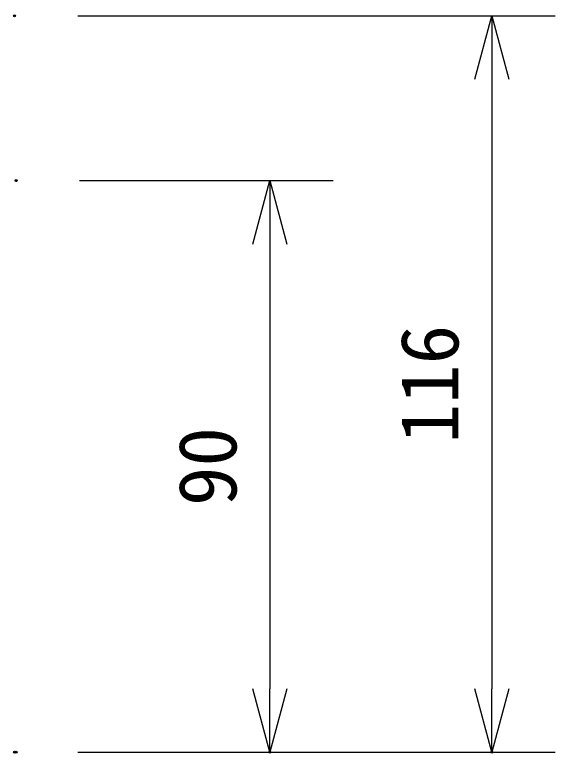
# Model space of a CAD drawing. Units: millimetres, scale not verified. Extents: x -63 to 62, y -57 to 57.
# Drawn here: x -16.21 to 0.83, y 1.47 to 24.76 of the extents above; entities that cross this region are included whole.
import ezdxf
from ezdxf.enums import TextEntityAlignment as Align

# ---------------------------------------------------------------- set-up
doc = ezdxf.new("R2010")
doc.units = ezdxf.units.MM
doc.header["$LTSCALE"] = 0.125
doc.header["$PDMODE"] = 32
doc.header["$PDSIZE"] = 0.0625
doc.layers.add('0-0_0', color=7, linetype='Continuous', lineweight=25)
doc.layers.add('0-6_SUNPO', color=7, linetype='Continuous', lineweight=25)
doc.layers.add('0-1_DEFPOINTS', color=7, linetype='Continuous')
doc.styles.add('ＭＳ ゴシック', font='')
doc.styles.get('ＭＳ ゴシック').set_extended_font_data('MS Gothic')

# ---------------------------------------------------------------- blocks, each defined once
blk = doc.blocks.new('_OPEN30')
at = {"layer": '0-0_0'}
blk.add_line((0, 0), (-1, 0), dxfattribs=at)
blk.add_lwpolyline([(-1, 0.26795), (0, 0), (-1, -0.26795)], dxfattribs=at)
blk = doc.blocks.new('D6')
at = {"layer": '0-1_DEFPOINTS'}
for p in [(-12.44, 14.5759), (-12.44, -3.4511), (-4.44, -3.4511)]:
    blk.add_point(p, dxfattribs=at)
at = {"layer": '0-6_SUNPO'}
for p, q in [((-10.44, 14.5759), (-2.44, 14.5759)), ((-4.44, 12.5759), (-4.44, -1.4511)), ((-10.44, -3.4511), (-2.44, -3.4511))]:
    blk.add_line(p, q, dxfattribs=at)
at = {"layer": '0-6_SUNPO', "xscale": 2, "yscale": 2}
for p, rotation in [((-4.44, 14.5759), 90), ((-4.44, -3.4511), 270)]:
    blk.add_blockref('_OPEN30', p, dxfattribs=dict(at, rotation=rotation))
at = {"layer": '0-6_SUNPO', "style": 'ＭＳ ゴシック'}
blk.add_text('90', height=1.833, rotation=90, dxfattribs=at).set_placement((-4.94, 4.3124), align=Align.BOTTOM_LEFT)
blk = doc.blocks.new('D7')
at = {"layer": '0-1_DEFPOINTS'}
for p in [(-12.491, 19.7758), (-12.491, -3.4511), (2.56, -3.4511)]:
    blk.add_point(p, dxfattribs=at)
at = {"layer": '0-6_SUNPO'}
for p, q in [((-10.491, 19.7758), (4.56, 19.7758)), ((2.56, 17.7758), (2.56, -1.4511)), ((-10.491, -3.4511), (4.56, -3.4511))]:
    blk.add_line(p, q, dxfattribs=at)
at = {"layer": '0-6_SUNPO', "xscale": 2, "yscale": 2}
for p, rotation in [((2.56, 19.7758), 90), ((2.56, -3.4511), 270)]:
    blk.add_blockref('_OPEN30', p, dxfattribs=dict(at, rotation=rotation))
at = {"layer": '0-6_SUNPO', "style": 'ＭＳ ゴシック'}
blk.add_text('116', height=1.833, rotation=90, dxfattribs=at).set_placement((2.06, 6.2874), align=Align.BOTTOM_LEFT)

msp = doc.modelspace()

# ---------------------------------------------------------------- block references
at = {"layer": '0-6_SUNPO'}
for name in ['D7', 'D6']:
    msp.add_blockref(name, (-3.7289, 4.9532), dxfattribs=at)

doc.saveas('drawing.dxf')
